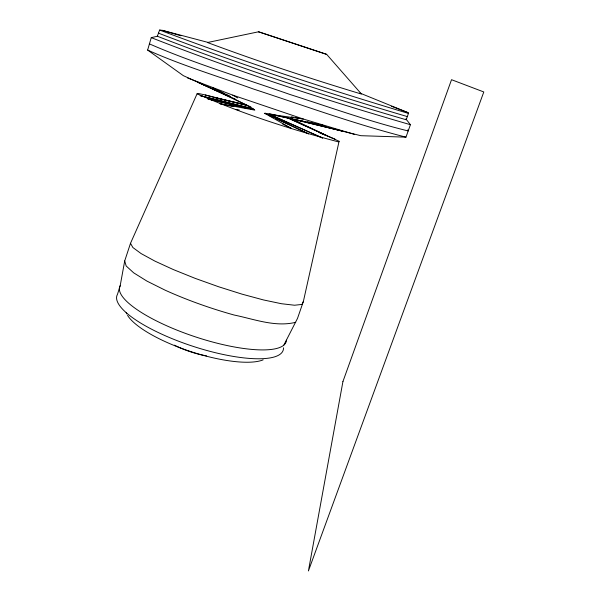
<?xml version="1.0" encoding="UTF-8"?>
<svg xmlns="http://www.w3.org/2000/svg" width="601" height="601" viewBox="0 0 601 601"><rect width="100%" height="100%" fill="white"/><g stroke="black" fill="none" stroke-linecap="round" stroke-linejoin="round"><path stroke-width="0.9" d="M283.499 347.814A87.506 24.401 18.2 0 1 194.514 346.807A87.506 24.401 18.2 0 1 117.473 294.362L120.177 285.745L124.7 260.954L130.515 243.292L197.075 93.786L198.856 93.568L205.234 94.958L246.14 105.085M283.89 345.027L297.518 318.372L303.377 301.454L339.092 141.265L287.03 117.465M231.107 97.324L183.35 75.666L147.636 50.063L151.257 37.645L157.342 36.24C238.882 67.868 322.249 95.334 406.223 119.764L408.44 113.409L408.087 112.665L359.901 93.065M405.893 118.878L410.415 124.7L405.968 137.156L360.818 135.691L294.513 119.344M157.342 36.24L159.618 30.05L162.308 30.335L207.886 42.37M303.377 301.454L301.957 304.429L294.543 305.233L281.471 303.723L263.561 299.959L242.09 294.167L218.681 286.775L195.16 278.361L173.358 269.579L154.915 261.112L141.13 253.592L132.866 247.522L130.515 243.292M339.092 141.265L338.431 141.866C290.351 129.32 242.534 113.837 197.075 93.786M295.715 322.316C275.213 327.357 254.185 319.139 234.187 315.037A118.848 28.202 18.3 0 1 164.997 290.11L146.884 281.073L133.677 272.831L126.187 265.988L124.7 260.954M258.55 31.793L207.473 42.521C258.182 61.415 309.65 78.438 361.464 94.064L326.681 54.375L258.55 31.793L326.681 54.375M235.539 109.457L239.258 109.983M264.342 113.529L303.37 119.036L354.417 134.391M254.794 110.118L219.966 103.725L233.744 106.625M291.455 116.849L293.288 117.18M295.121 117.518L303.37 119.036L232.76 95.131L187.452 77.905M268.655 113.98L324.69 125.782L307.351 121.808M405.968 137.156C354.177 123.919 303.828 105.536 253.059 88.895C217.862 76.177 181.78 65.449 147.636 50.063M254.433 109.675L207.893 99.007L239.852 106.632M219.155 98.864L215.699 97.828L245.711 104.777M410.415 124.7C322.91 99.458 236.058 70.85 151.257 37.645M241.677 107.068L247.154 108.375M269.984 113.814L342.112 131.018L314.804 124.212M215.699 97.828L245.794 105.213M252.908 108.789L200.118 95.627L252.758 108.856M300.245 120.583L302.972 121.267M307.524 122.401L312.986 123.761M407.335 116.586C323.443 91.878 240.145 64.397 158.469 33.145M289.975 118.202L292.695 118.885M408.44 113.409C324.66 88.377 241.444 60.874 159.618 30.05M205.234 94.958L214.827 97.587M162.308 30.335L180.909 35.76M391.574 106.294L408.087 112.665M319.702 132.881L334.922 139.056M232.812 98.083L235.382 99.233M269.624 114.46L322.684 138.072L269.03 114.077M219.635 91.983L197.496 82.082L250.902 106.993M223.895 93.891L226.449 95.033M289.554 118.78L326.313 135.428L290.11 118.149M268.707 115.294L273.793 117.668M275.491 118.457L308.553 133.873L265.394 113.146M223.925 93.238L212.927 87.956L253.434 108.864M225.623 94.049L229.852 96.085M149.356 43.858C195.062 63.811 243.12 78.032 290.148 94.545C329.363 107.038 368.195 121.117 408.192 130.958L407.824 129.876M282.365 123.798L291.455 128.494L264.553 113.206M293.258 119.524L303.182 124.865M232.76 95.131L237.65 97.91M206.534 355.89A37.149 11.028 18.2 0 1 174.425 345.154M263.148 359.841A75.26 21.576 18.2 0 1 190.998 351.653A75.26 21.576 18.2 0 1 127.562 315.36M126.766 313.932A75.26 21.576 18.2 0 1 126.187 312.573M286.437 340.234A87.641 23.732 18.3 0 1 196.031 337.071A87.641 23.732 18.3 0 1 120.177 285.745M342.938 381.522L308.411 570.95L483.797 91.961L451.531 79.693L342.938 381.522"/></g></svg>
